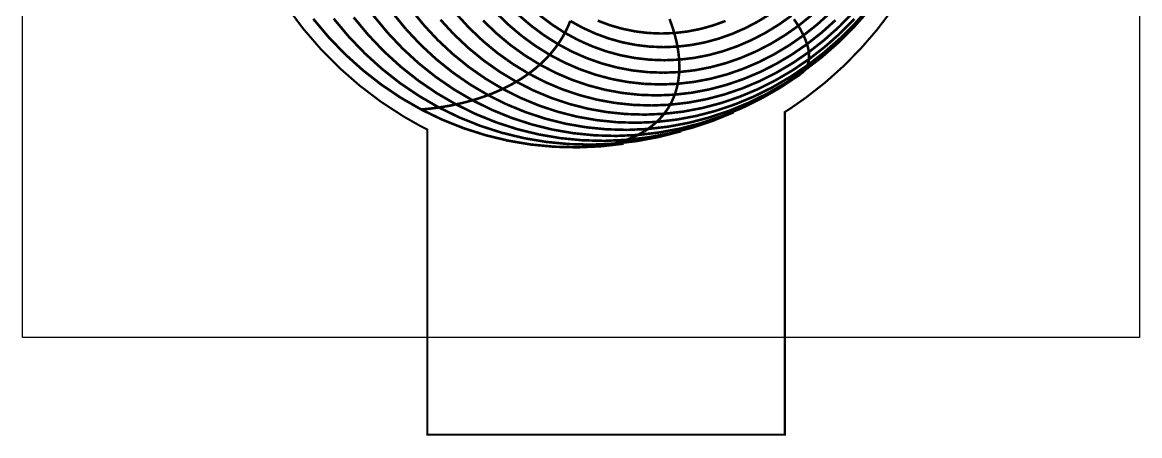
# Model space of a CAD drawing. Extents: x 0 to 350, y 0 to 388.
# Drawn here: x 0 to 350, y 0 to 129.4 of the extents above; entities that cross this region are included whole.
import ezdxf

# ---------------------------------------------------------------- set-up
doc = ezdxf.new("R2010")
doc.units = 0
doc.layers.get('0').update_dxf_attribs({"linetype": 'CONTINUOUS'})

msp = doc.modelspace()

# ---------------------------------------------------------------- linework, layer by layer
at = {"color": 7}
msp.add_lwpolyline([(0, 387.742), (350, 387.742), (350, 30.744), (0, 30.744), (0, 387.742)], close=True, dxfattribs=at)
at = {"color": 1, "const_width": 0.6543}
msp.add_lwpolyline([(82.9359, 134.107), (87.9602, 127.401), (93.4297, 121.062), (99.3249, 115.116), (105.631, 109.59), (112.332, 104.512), (119.412, 99.9063), (124.959, 96.7588), (126.855, 95.8014), (126.855, 0.3128), (238.839, 0.3128), (238.839, 101.291), (240.483, 102.332), (245.28, 105.671), (251.389, 110.442), (257.154, 115.583), (262.564, 121.074), (267.608, 126.895), (272.276, 133.022)], dxfattribs=at)
at = {"color": 5, "const_width": 0.8068}
for points in [[(121.573, 133.678), (125.7, 128.592)], [(260.298, 127.675), (264.888, 132.821)], [(260.766, 128.928), (265.195, 133.922)], [(91.1186, 130.464), (95.957, 124.716)], [(97.5071, 130.558), (102.224, 124.919)], [(103.791, 130.926), (108.376, 125.41)], [(109.926, 131.57), (114.367, 126.185)], [(115.868, 132.487), (120.157, 127.248)], [(130.958, 130.208), (135.208, 125.607)], [(135.89, 132.091), (139.951, 127.646)], [(144.327, 129.945), (148.445, 125.982)], [(148.302, 132.487), (152.21, 128.681)], [(155.539, 131.609), (159.442, 128.265)], [(162.085, 131.552), (165.941, 128.659)], [(171.132, 128.545), (171.636, 129.807)], [(171.636, 129.807), (175.543, 127.656)], [(180.235, 129.903), (184.094, 128.463)], [(203.283, 128.929), (202.736, 130.405)], [(216.337, 128.388), (220.279, 129.8)], [(226.529, 127.588), (230.564, 129.709)], [(230.564, 129.709), (234.483, 132.13)], [(236.893, 128.61), (240.924, 131.461)], [(242.413, 129.311), (241.697, 130.375)], [(243.073, 128.271), (242.413, 129.311)], [(243.073, 128.271), (247.179, 131.567)], [(249.039, 128.741), (253.18, 132.49)], [(250.366, 126.144), (254.722, 130.052)], [(255.717, 127.857), (260.047, 132.23)], [(256.165, 125.918), (260.685, 130.449)], [(114.367, 126.185), (119.134, 121.157)], [(120.157, 127.248), (124.761, 122.353)], [(125.7, 128.592), (130.131, 123.839)], [(135.208, 125.607), (139.732, 121.346)], [(139.951, 127.646), (144.275, 123.531)], [(148.445, 125.982), (152.795, 122.35)], [(152.21, 128.681), (156.337, 125.191)], [(159.442, 128.265), (163.535, 125.239)], [(165.941, 128.659), (169.959, 126.08)], [(169.292, 124.878), (169.959, 126.08)], [(169.959, 126.08), (170.572, 127.302)], [(169.959, 126.08), (174.123, 123.825)], [(170.572, 127.302), (171.132, 128.545)], [(175.543, 127.656), (179.57, 125.822)], [(179.57, 125.822), (183.697, 124.311)], [(184.094, 128.463), (188.029, 127.336)], [(188.029, 127.336), (192.028, 126.526)], [(192.028, 126.526), (196.07, 126.036)], [(196.07, 126.036), (200.139, 125.867)], [(200.139, 125.867), (204.218, 126.02)], [(203.776, 127.467), (203.283, 128.929)], [(204.218, 126.02), (203.776, 127.467)], [(204.218, 126.02), (208.289, 126.493)], [(204.607, 124.587), (204.218, 126.02)], [(208.289, 126.493), (212.334, 127.283)], [(212.334, 127.283), (216.337, 128.388)], [(218.179, 124.283), (222.395, 125.776)], [(222.395, 125.776), (226.529, 127.588)], [(228.425, 123.829), (232.72, 126.062)], [(232.72, 126.062), (236.893, 128.61)], [(238.799, 125.28), (243.073, 128.271)], [(243.674, 127.254), (243.073, 128.271)], [(244.219, 126.261), (243.674, 127.254)], [(244.704, 125.294), (244.219, 126.261)], [(244.704, 125.294), (249.039, 128.741)], [(245.806, 122.552), (250.366, 126.144)], [(251.155, 123.795), (255.717, 127.857)], [(251.401, 121.708), (256.165, 125.918)], [(255.422, 122.851), (260.298, 127.675)], [(256.064, 124.247), (260.766, 128.928)], [(95.957, 124.716), (101.147, 119.349)], [(102.224, 124.919), (107.286, 119.654)], [(108.376, 125.41), (113.295, 120.257)], [(124.761, 122.353), (129.658, 117.822)], [(130.131, 123.839), (134.846, 119.44)], [(144.275, 123.531), (148.842, 119.762)], [(152.795, 122.35), (157.355, 119.065)], [(156.337, 125.191), (160.667, 122.035)], [(163.535, 125.239), (167.801, 122.543)], [(166.977, 121.411), (167.801, 122.543)], [(167.801, 122.543), (168.573, 123.7)], [(167.801, 122.543), (172.22, 120.187)], [(168.573, 123.7), (169.292, 124.878)], [(174.123, 123.825), (178.413, 121.904)], [(183.697, 124.311), (187.908, 123.13)], [(187.908, 123.13), (192.185, 122.284)], [(192.185, 122.284), (196.508, 121.775)], [(204.942, 123.171), (204.607, 124.587)], [(205.223, 121.77), (204.942, 123.171)], [(205.223, 121.77), (209.575, 122.276)], [(209.575, 122.276), (213.9, 123.114)], [(213.9, 123.114), (218.179, 124.283)], [(224.025, 121.921), (228.425, 123.829)], [(229.822, 120.264), (234.377, 122.607)], [(234.377, 122.607), (238.799, 125.28)], [(235.52, 119.37), (240.191, 122.166)], [(240.191, 122.166), (244.704, 125.294)], [(241.06, 119.29), (245.806, 122.552)], [(245.129, 124.353), (244.704, 125.294)], [(245.497, 123.439), (245.129, 124.353)], [(245.806, 122.552), (245.497, 123.439)], [(246.055, 121.692), (245.806, 122.552)], [(246.375, 120.06), (251.155, 123.795)], [(250.285, 118.368), (255.422, 122.851)], [(251.108, 119.896), (256.064, 124.247)], [(101.147, 119.349), (106.667, 114.384)], [(107.286, 119.654), (112.668, 114.782)], [(113.295, 120.257), (118.529, 115.489)], [(119.134, 121.157), (124.205, 116.503)], [(134.846, 119.44), (139.824, 115.411)], [(139.732, 121.346), (144.507, 117.445)], [(148.842, 119.762), (153.629, 116.353)], [(157.355, 119.065), (162.108, 116.141)], [(160.667, 122.035), (165.177, 119.222)], [(164.203, 118.167), (165.177, 119.222)], [(165.177, 119.222), (166.103, 120.304)], [(165.177, 119.222), (169.85, 116.767)], [(166.103, 120.304), (166.977, 121.411)], [(172.22, 120.187), (176.773, 118.181)], [(178.413, 121.904), (182.811, 120.323)], [(182.811, 120.323), (187.297, 119.09)], [(187.297, 119.09), (191.853, 118.208)], [(196.508, 121.775), (200.86, 121.604)], [(200.86, 121.604), (205.223, 121.77)], [(205.449, 120.391), (205.223, 121.77)], [(205.621, 119.029), (205.449, 120.391)], [(205.74, 117.688), (205.621, 119.029)], [(210.374, 118.226), (214.98, 119.114)], [(214.98, 119.114), (219.537, 120.347)], [(219.537, 120.347), (224.025, 121.921)], [(225.156, 118.261), (229.822, 120.264)], [(230.711, 116.918), (235.52, 119.37)], [(236.146, 116.373), (241.06, 119.29)], [(241.402, 116.669), (246.375, 120.06)], [(245.918, 115.895), (251.108, 119.896)], [(246.245, 120.862), (246.055, 121.692)], [(246.375, 120.06), (246.245, 120.862)], [(246.447, 119.289), (246.375, 120.06)], [(246.411, 117.837), (251.401, 121.708)], [(246.458, 118.547), (246.447, 119.289)], [(118.529, 115.489), (124.051, 111.126)], [(124.205, 116.503), (129.558, 112.244)], [(129.658, 117.822), (134.828, 113.675)], [(139.824, 115.411), (145.043, 111.77)], [(144.507, 117.445), (149.514, 113.917)], [(153.629, 116.353), (158.616, 113.32)], [(159.826, 114.23), (160.989, 115.171)], [(160.989, 115.171), (162.108, 116.141)], [(162.108, 116.141), (163.179, 117.14)], [(162.108, 116.141), (167.029, 113.587)], [(163.179, 117.14), (164.203, 118.167)], [(169.85, 116.767), (174.663, 114.676)], [(176.773, 118.181), (181.441, 116.531)], [(181.441, 116.531), (186.202, 115.245)], [(186.202, 115.245), (191.036, 114.328)], [(191.853, 118.208), (196.459, 117.68)], [(196.459, 117.68), (201.094, 117.507)], [(201.094, 117.507), (205.74, 117.688)], [(205.74, 117.688), (210.374, 118.226)], [(205.803, 116.371), (205.74, 117.688)], [(205.811, 115.076), (205.803, 116.371)], [(210.681, 114.372), (215.565, 115.307)], [(215.565, 115.307), (220.396, 116.605)], [(220.396, 116.605), (225.156, 118.261)], [(225.783, 114.82), (230.711, 116.918)], [(231.087, 113.814), (236.146, 116.373)], [(236.254, 113.636), (241.402, 116.669)], [(240.516, 112.259), (245.918, 115.895)], [(241.219, 114.321), (246.411, 117.837)], [(244.904, 114.244), (250.285, 118.368)], [(245.299, 114.76), (245.637, 115.311)], [(245.637, 115.311), (245.918, 115.895)], [(245.918, 115.895), (246.141, 116.511)], [(246.141, 116.511), (246.305, 117.158)], [(246.305, 117.158), (246.411, 117.837)], [(246.411, 117.837), (246.458, 118.547)], [(106.667, 114.384), (112.489, 109.841)], [(112.668, 114.782), (118.347, 110.324)], [(129.558, 112.244), (135.166, 108.395)], [(134.828, 113.675), (140.247, 109.926)], [(145.043, 111.77), (150.476, 108.531)], [(149.514, 113.917), (154.729, 110.778)], [(156.067, 111.593), (157.364, 112.441)], [(157.364, 112.441), (158.616, 113.32)], [(158.616, 113.32), (159.826, 114.23)], [(158.616, 113.32), (163.781, 110.672)], [(167.029, 113.587), (172.099, 111.416)], [(174.663, 114.676), (179.598, 112.959)], [(179.598, 112.959), (184.629, 111.622)], [(184.629, 111.622), (189.738, 110.669)], [(191.036, 114.328), (195.923, 113.78)], [(195.923, 113.78), (200.84, 113.605)], [(200.84, 113.605), (205.766, 113.804)], [(205.511, 111.336), (205.665, 112.557)], [(205.665, 112.557), (205.766, 113.804)], [(205.766, 113.804), (205.811, 115.076)], [(205.766, 113.804), (210.681, 114.372)], [(210.495, 110.742), (215.653, 111.724)], [(215.653, 111.724), (220.758, 113.086)], [(220.616, 109.813), (225.903, 111.624)], [(220.758, 113.086), (225.783, 114.82)], [(225.903, 111.624), (231.087, 113.814)], [(230.951, 110.973), (236.254, 113.636)], [(234.922, 109.007), (240.516, 112.259)], [(235.843, 111.175), (241.219, 114.321)], [(237.593, 109.04), (243.382, 112.892)], [(239.302, 110.497), (244.904, 114.244)], [(243.382, 112.892), (243.944, 113.309)], [(243.944, 113.309), (244.452, 113.76)], [(244.452, 113.76), (244.904, 114.244)], [(244.904, 114.244), (245.299, 114.76)], [(112.489, 109.841), (118.587, 105.738)], [(118.347, 110.324), (124.296, 106.298)], [(124.051, 111.126), (129.836, 107.184)], [(135.166, 108.395), (141.005, 104.974)], [(140.247, 109.926), (145.889, 106.593)], [(148.983, 107.849), (150.476, 108.531)], [(150.476, 108.531), (151.932, 109.247)], [(150.476, 108.531), (156.101, 105.707)], [(151.932, 109.247), (153.351, 109.995)], [(153.351, 109.995), (154.729, 110.778)], [(154.729, 110.778), (156.067, 111.593)], [(154.729, 110.778), (160.128, 108.04)], [(163.781, 110.672), (169.1, 108.421)], [(169.1, 108.421), (174.551, 106.575)], [(172.099, 111.416), (177.294, 109.633)], [(177.294, 109.633), (182.593, 108.246)], [(182.593, 108.246), (187.971, 107.26)], [(189.738, 110.669), (194.902, 110.105)], [(194.902, 110.105), (200.097, 109.929)], [(200.097, 109.929), (205.301, 110.141)], [(204.723, 107.837), (205.038, 108.975)], [(205.038, 108.975), (205.301, 110.141)], [(205.301, 110.141), (205.511, 111.336)], [(205.301, 110.141), (210.495, 110.742)], [(209.817, 107.359), (215.246, 108.39)], [(215.246, 108.39), (220.616, 109.813)], [(219.975, 106.808), (225.517, 108.694)], [(224.633, 106.048), (230.306, 108.413)], [(225.517, 108.694), (230.951, 110.973)], [(229.162, 106.15), (234.922, 109.007)], [(230.306, 108.413), (235.843, 111.175)], [(231.6, 105.592), (237.593, 109.04)], [(233.503, 107.142), (239.302, 110.497)], [(118.587, 105.738), (124.934, 102.091)], [(124.296, 106.298), (130.489, 102.719)], [(129.836, 107.184), (135.858, 103.68)], [(139.317, 104.505), (141.005, 104.974)], [(141.005, 104.974), (142.664, 105.476)], [(141.005, 104.974), (147.048, 101.99)], [(142.664, 105.476), (144.293, 106.017)], [(144.293, 106.017), (145.889, 106.593)], [(145.889, 106.593), (147.453, 107.203)], [(145.889, 106.593), (151.73, 103.686)], [(147.453, 107.203), (148.983, 107.849)], [(156.101, 105.707), (161.893, 103.306)], [(160.128, 108.04), (165.69, 105.712)], [(165.69, 105.712), (171.387, 103.805)], [(174.551, 106.575), (180.108, 105.139)], [(180.108, 105.139), (185.748, 104.121)], [(187.971, 107.26), (193.406, 106.678)], [(193.406, 106.678), (198.874, 106.5)], [(198.874, 106.5), (204.352, 106.728)], [(202.926, 103.587), (203.454, 104.603)], [(203.454, 104.603), (203.929, 105.65)], [(203.929, 105.65), (204.352, 106.728)], [(204.352, 106.728), (204.723, 107.837)], [(204.352, 106.728), (209.817, 107.359)], [(208.656, 104.247), (214.347, 105.324)], [(214.347, 105.324), (219.975, 106.808)], [(218.844, 104.09), (224.633, 106.048)], [(223.257, 103.703), (229.162, 106.15)], [(225.428, 102.563), (231.6, 105.592)], [(227.529, 104.198), (233.503, 107.142)], [(124.934, 102.091), (126.804, 102.263)], [(124.934, 102.091), (131.502, 98.9143)], [(126.804, 102.263), (128.656, 102.472)], [(128.656, 102.472), (130.489, 102.719)], [(130.489, 102.719), (132.301, 103.003)], [(130.489, 102.719), (136.897, 99.6005)], [(132.301, 103.003), (134.092, 103.323)], [(134.092, 103.323), (135.858, 103.68)], [(135.858, 103.68), (137.601, 104.075)], [(135.858, 103.68), (142.091, 100.627)], [(137.601, 104.075), (139.317, 104.505)], [(147.048, 101.99), (153.27, 99.4586)], [(151.73, 103.686), (157.743, 101.218)], [(157.743, 101.218), (163.902, 99.1979)], [(161.893, 103.306), (167.827, 101.341)], [(167.827, 101.341), (173.877, 99.8153)], [(171.387, 103.805), (177.195, 102.324)], [(177.195, 102.324), (183.089, 101.275)], [(183.089, 101.275), (189.045, 100.66)], [(185.748, 104.121), (191.448, 103.522)], [(191.448, 103.522), (197.182, 103.344)], [(197.182, 103.344), (202.926, 103.587)], [(201.036, 100.737), (201.717, 101.654)], [(201.036, 100.737), (207.021, 101.428)], [(201.717, 101.654), (202.347, 102.603)], [(202.347, 102.603), (202.926, 103.587)], [(202.926, 103.587), (208.656, 104.247)], [(207.021, 101.428), (212.965, 102.547)], [(211.116, 100.077), (217.234, 101.676)], [(212.965, 102.547), (218.844, 104.09)], [(215.16, 99.5796), (221.407, 101.672)], [(216.355, 98.5919), (222.874, 101.257)], [(217.234, 101.676), (223.257, 103.703)], [(219.1, 99.9656), (225.428, 102.563)], [(221.407, 101.672), (227.529, 104.198)], [(131.502, 98.9143), (138.26, 96.2201)], [(136.897, 99.6005), (143.491, 96.956)], [(142.091, 100.627), (148.507, 98.0352)], [(148.507, 98.0352), (155.076, 95.9157)], [(153.27, 99.4586), (159.64, 97.3861)], [(163.902, 99.1979), (170.179, 97.6313)], [(170.179, 97.6313), (176.55, 96.5246)], [(173.877, 99.8153), (180.014, 98.7379)], [(180.014, 98.7379), (186.216, 98.1082)], [(186.216, 98.1082), (192.453, 97.9276)], [(189.045, 100.66), (195.035, 100.481)], [(192.453, 97.9276), (198.699, 98.1989)], [(195.035, 100.481), (201.036, 100.737)], [(197.824, 97.4245), (198.699, 98.1989)], [(198.699, 98.1989), (199.526, 99.0092)], [(198.699, 98.1989), (204.929, 98.9171)], [(199.526, 99.0092), (200.306, 99.8569)], [(200.306, 99.8569), (201.036, 100.737)], [(202.398, 96.7285), (208.816, 97.929)], [(204.929, 98.9171), (211.116, 100.077)], [(206.084, 96.1125), (212.642, 97.8133)], [(208.816, 97.929), (215.16, 99.5796)], [(209.703, 96.3828), (216.355, 98.5919)], [(212.642, 97.8133), (219.1, 99.9656)], [(138.26, 96.2201), (145.179, 94.0181)], [(143.491, 96.956), (150.243, 94.7924)], [(150.243, 94.7924), (157.125, 93.1182)], [(155.076, 95.9157), (161.772, 94.2756)], [(159.64, 97.3861), (166.135, 95.782)], [(161.772, 94.2756), (168.563, 93.1182)], [(166.135, 95.782), (172.723, 94.6492)], [(172.723, 94.6492), (179.377, 93.992)], [(176.55, 96.5246), (182.984, 95.8811)], [(182.984, 95.8811), (189.455, 95.7005)], [(186.068, 93.8114), (192.768, 94.1077)], [(189.455, 95.7005), (195.935, 95.9845)], [(191.627, 93.5577), (192.768, 94.1077)], [(192.768, 94.1077), (199.45, 94.8753)], [(192.768, 94.1077), (193.868, 94.6947)], [(193.868, 94.6947), (194.923, 95.3202)], [(194.923, 95.3202), (195.935, 95.9845)], [(195.935, 95.9845), (202.398, 96.7285)], [(195.935, 95.9845), (196.902, 96.6858)], [(196.108, 93.3662), (202.945, 94.6383)], [(196.902, 96.6858), (197.824, 97.4245)], [(199.426, 93.5094), (206.367, 95.2955)], [(199.45, 94.8753), (206.084, 96.1125)], [(202.945, 94.6383), (209.703, 96.3828)], [(145.179, 94.0181), (152.228, 92.3149)], [(152.228, 92.3149), (159.378, 91.1158)], [(157.125, 93.1182), (164.104, 91.9399)], [(159.378, 91.1158), (166.598, 90.4254)], [(164.104, 91.9399), (171.151, 91.2594)], [(168.563, 93.1182), (175.422, 92.45)], [(171.151, 91.2594), (178.237, 91.0773)], [(175.422, 92.45), (182.319, 92.268)], [(178.237, 91.0773), (185.331, 91.3941)], [(179.377, 93.992), (186.068, 93.8114)], [(181.121, 90.5686), (188.364, 91.3984)], [(181.121, 90.5686), (182.558, 90.8043)], [(182.319, 92.268), (189.224, 92.5752)], [(182.558, 90.8043), (183.961, 91.0802)], [(183.961, 91.0802), (185.331, 91.3941)], [(185.331, 91.3941), (192.404, 92.2073)], [(185.331, 91.3941), (186.666, 91.7483)], [(186.666, 91.7483), (187.965, 92.1424)], [(187.965, 92.1424), (189.224, 92.5752)], [(189.224, 92.5752), (196.108, 93.3662)], [(189.224, 92.5752), (190.446, 93.0465)], [(190.446, 93.0465), (191.627, 93.5577)], [(192.404, 92.2073), (199.426, 93.5094)], [(166.598, 90.4254), (173.856, 90.2423)], [(173.856, 90.2423), (181.121, 90.5686)]]:
    msp.add_lwpolyline(points, dxfattribs=at)

doc.saveas('drawing.dxf')
